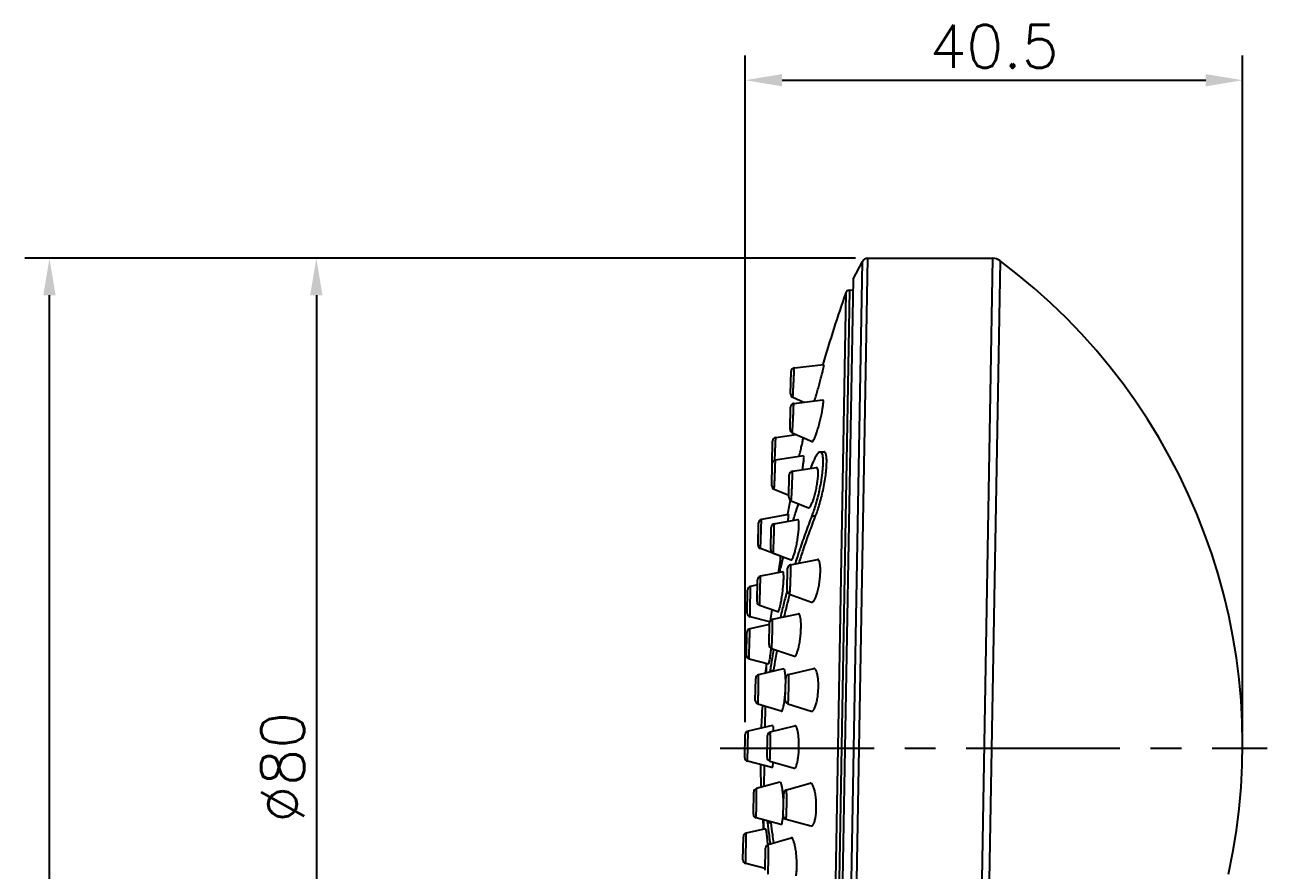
# Model space of a CAD drawing. Extents: x 513 to 810, y 1130 to 1550.
# Drawn here: x 613.5 to 714.5, y 1389 to 1457.7 of the extents above; entities that cross this region are included whole.
import ezdxf

# ---------------------------------------------------------------- set-up
doc = ezdxf.new("R2010")
doc.units = 0
doc.header["$LTSCALE"] = 10
doc.header["$MEASUREMENT"] = 0
doc.linetypes.add('CENTER', pattern=[2, 1.25, -0.25, 0.25, -0.25])
doc.layers.get('0').update_dxf_attribs({"color": 2, "linetype": 'CONTINUOUS'})
doc.layers.add('CL', color=1, linetype='CENTER')
doc.layers.add('D', color=2, linetype='CONTINUOUS')
doc.styles.add('GHS', font='ROMANS.shx', dxfattribs={"bigfont": 'GHS.shx'})

msp = doc.modelspace()

# ---------------------------------------------------------------- linework, layer by layer
at = {"color": 7, "linetype": 'Continuous'}
for p, q in [((680.1930076110098, 1359.395021708996), (681.573540361029, 1438.485690140091)), ((680.6240052108428, 1359.116448374189), (682.0139974760998, 1438.749052174516)), ((680.8223982216073, 1437.057223738445), (681.573540361029, 1438.485690140091)), ((682.0139974760998, 1438.749052174516), (692.1921331526255, 1438.749052178432)), ((690.8119108128001, 1359.676167388101), (692.1921331526255, 1438.749052178432)), ((692.7723148029957, 1438.55097348764), (691.4481456019962, 1362.689363438031)), ((680.8223982216073, 1437.057223738445), (679.492175798332, 1360.848832414021)), ((680.2346096718704, 1435.951791650592), (678.9433243433489, 1361.974104627186)), ((680.5228879823135, 1436.152313088409), (679.224428940714, 1361.763644570676)), ((680.8065165307694, 1436.147362335098), (680.5228879763088, 1436.1523130931)), ((676.0436692731287, 1429.838107891051), (676.0434349880541, 1429.852723559178)), ((676.044668291752, 1429.852861255428), (678.4507706496456, 1430.121494133603)), ((678.4582699293987, 1430.099606515829), (678.4524338538549, 1430.121679821529)), ((675.7448720506202, 1427.734506752488), (675.776733245598, 1429.559833230015)), ((675.6943153036812, 1424.838112527834), (675.7261107748648, 1426.659674082283)), ((675.920751457998, 1427.456110725909), (676.8125388332496, 1427.055774343061)), ((675.9897255192832, 1426.952364644991), (678.3534187453549, 1427.249429363674)), ((674.2470403985035, 1422.081315513132), (674.2785329693156, 1423.885523730855)), ((674.5354797222881, 1424.177189257972), (676.1969462665443, 1424.417860588777)), ((675.8738845237501, 1424.557919326079), (677.5031784511871, 1423.851562572598)), ((674.5021059138071, 1422.355364058046), (676.8010228707026, 1422.707496905189)), ((678.1438664678742, 1423.028260619791), (678.4554880668948, 1423.022821248823)), ((674.215274644378, 1420.261456444551), (674.2467338401766, 1422.063752866625)), ((675.8852887995267, 1421.435609738794), (677.8511508409333, 1421.735395932624)), ((675.5981365555726, 1419.328035912266), (675.6298356622383, 1421.144076434471)), ((674.4030192912114, 1419.977810207224), (675.6011134643495, 1419.498582870484)), ((675.784855994204, 1419.04485848399), (677.1958217443294, 1418.474186187555)), ((675.573949525362, 1417.930665376601), (673.3685475448906, 1417.523591856946)), ((675.582545860881, 1417.871303273313), (675.5739989461222, 1417.930674495591)), ((677.4619538116308, 1417.81378789976), (677.7719459345817, 1417.808376961095)), ((673.091434048175, 1415.433228287972), (673.1228631485021, 1417.233800104956)), ((673.368368090486, 1417.483143264499), (673.3683682045457, 1417.523558746055)), ((674.1247974620019, 1415.078022214269), (674.1561937094491, 1416.876712026825)), ((674.4044082844757, 1417.167073211612), (676.315231962667, 1417.505194922233)), ((675.0120913878509, 1414.51252229697), (673.287670187839, 1415.146514451208)), ((674.3189612698222, 1414.791932396933), (675.785919664439, 1414.242423917018)), ((675.4657395260097, 1411.743015090667), (675.4973424748368, 1413.553546603251)), ((675.7417150584306, 1413.843147563202), (677.9143896143994, 1414.255268680082)), ((673.010764542485, 1410.811675144231), (673.0421537956704, 1412.609964188014)), ((675.1099304048828, 1413.27089254599), (673.2826126930759, 1412.898857262641)), ((672.2144088121709, 1409.902962045871), (672.2472317666316, 1411.783387799923)), ((672.4466351349338, 1410.032641548759), (672.4822164540726, 1412.071032510878)), ((673.0348866718455, 1412.193631255852), (672.4822164540726, 1412.071032510878)), ((674.7033628284419, 1410.004583661843), (673.2118466593483, 1410.523090922748)), ((675.6625019258458, 1411.456010165777), (677.4495640469404, 1410.804088651406)), ((672.4392116966826, 1409.607291712224), (672.442613634955, 1409.80251659856)), ((674.040947919548, 1409.192834392858), (672.4392116966826, 1409.607291712224)), ((672.442613634955, 1409.80251659856), (672.4466351349338, 1410.032641548759)), ((674.2583810720546, 1409.402877198017), (676.373722111819, 1409.852980473154)), ((672.4109626020481, 1407.989001558005), (672.4221518624204, 1408.630060851523)), ((674.018428747107, 1408.984162690575), (672.4221518303325, 1408.630060847583)), ((673.9893723295011, 1407.319521879336), (674.020705619959, 1409.114604799025)), ((672.1543482258983, 1406.462093365188), (672.1871676033757, 1408.34231414601)), ((672.3791471213792, 1406.166321113456), (672.4085846673643, 1407.852965965656)), ((672.4085846673643, 1407.852965965656), (672.4109626020481, 1407.989001558005)), ((674.1934477573789, 1407.029998950797), (676.0452317565127, 1406.406126384818)), ((673.9402295636387, 1405.762383169603), (672.3791470986739, 1406.166321121525)), ((673.7539069266236, 1405.035900338868), (673.7671860241271, 1405.796659492239)), ((672.8710244048211, 1402.805968487983), (672.9023767073163, 1404.60214044276)), ((675.1613243185484, 1405.369077733932), (673.133406535906, 1404.889009507061)), ((674.069663320973, 1405.25011329208), (674.3711693072892, 1405.244850481012)), ((675.3100704376684, 1402.824738954658), (675.3416140008571, 1404.631868416626)), ((675.5732987987813, 1404.918763158867), (677.6217110087255, 1405.397706485343)), ((674.9667085490246, 1401.923743080202), (673.0811452759506, 1402.514358206671)), ((675.5188397783336, 1402.533674477776), (677.421717141124, 1401.927158426907)), ((673.6770603652444, 1400.633363820288), (673.7064742907223, 1402.318486350999)), ((674.2674813123472, 1400.764336803045), (672.2771498995751, 1400.322821919785)), ((674.0866526663135, 1400.245439322306), (676.0778340754423, 1400.7540308268)), ((672.0093430399827, 1398.154751626834), (672.0421635864936, 1400.035039551196)), ((672.234145296627, 1397.859081454954), (672.2771500480058, 1400.322821948867)), ((673.8296065549539, 1398.166546473882), (673.8609090288455, 1399.959864061306)), ((674.2078561977951, 1397.348373809128), (672.2341451510126, 1397.859081491361)), ((673.5929511462853, 1395.814750062966), (673.6223650717629, 1397.499872593677)), ((674.0452478046393, 1397.873265747211), (676.0174523190296, 1397.295497042648)), ((672.7096449548374, 1393.560545735248), (672.7409973681865, 1395.356724082262)), ((674.8659757621674, 1396.16521123299), (672.9611657085838, 1395.640820771509)), ((675.3967020509019, 1395.536442212303), (677.3195883099638, 1396.076179603647)), ((675.1463588897595, 1393.445710772316), (675.1779024818818, 1395.252841855565)), ((673.7063676724588, 1392.36479188396), (672.1321412890682, 1392.015581509527)), ((674.9404505539442, 1392.715243555243), (672.9305195050874, 1393.2657934019)), ((673.5322394128805, 1392.336576921728), (673.545518510384, 1393.097336075097)), ((673.853749662472, 1392.874929910012), (674.1552559034271, 1392.869667103067)), ((675.3678932815749, 1393.150905175035), (677.3983367766837, 1392.600766670098)), ((671.8643415918923, 1389.847624560683), (671.8971606322993, 1391.727825936238)), ((672.089136570022, 1389.55184358189), (672.132141278372, 1392.015581508213)), ((673.9152012075292, 1391.089113254605), (675.7876281964691, 1391.64797890964)), ((673.669809832515, 1389.011798537978), (673.7011433747452, 1390.806896075276)), ((673.6720868259829, 1389.142247224436), (672.0891365867226, 1389.551843578512))]:
    msp.add_line(p, q, dxfattribs=at)
for centre, radius, start, end in [((682.0139974801946, 1438.249052174823), 0.50000000076, 90.00000000149815, 151.7528445892971), ((692.1746807478951, 1437.74920447921), 1.00000000152, 53.29936339559759, 88.99999999999824), ((663.4733052382753, 1399.244248055867), 49.02499999908001, 347.574384352493, 53.29936339559759), ((790.1444386424487, 1397.340430489242), 116.49466818876, 160.6436070401154, 163.6519246814982), ((680.51765225489, 1435.852358783333), 0.30000000198, 88.99999999999824, 160.6436249764933), ((676.0766871309311, 1429.554573288275), 0.30000000198, 96.3707623266044, 178.9999999872032), ((676.0448260189974, 1427.729251484128), 0.30000000198, 179.0000000158943, 245.8242778244079), ((676.0260673930056, 1426.654570679137), 0.30000000198, 97.16261688370986, 178.9999999958027), ((675.9942667115465, 1424.832710768692), 0.30000000198, 179.0000000046889, 246.5608319472139), ((674.5784864076657, 1423.880238116586), 0.30000000198, 98.24070659260059, 178.990470189008), ((674.5466912232062, 1422.0586934152), 0.30000000198, 98.70882910920359, 178.999999992389), ((675.9297914959534, 1421.1389280892), 0.30000000198, 98.67036450571094, 178.9999999966887), ((674.5152257786797, 1420.256038963113), 0.30000000198, 179.0000000083893, 248.1990955299078), ((790.1444386424487, 1397.340430489242), 116.49466818876, 169.2445214524963, 169.8118295526835), ((675.8980887035223, 1419.322676538356), 0.30000000198, 179.0000000015096, 247.9793441259084), ((673.4228171125601, 1417.228544694922), 0.30000000198, 100.4578437804031, 178.999999996402), ((674.4561496233919, 1416.871568289443), 0.30000000198, 100.0344243198007, 178.9999999990862), ((673.3913887896997, 1415.428017080918), 0.30000000198, 179.0000000003109, 249.814032098812), ((674.4247495967979, 1415.072662019022), 0.30000000198, 179.0000000009885, 249.4644046934195), ((790.1444386424487, 1397.340430489242), 116.49466818876, 171.4998697716881, 172.1778094305957), ((675.7972972887094, 1413.548340068263), 0.30000000198, 100.7396472976031, 178.999999994604), ((673.3421095474719, 1412.604811381218), 0.30000000198, 101.5087647968945, 178.999999999894), ((672.5471860717066, 1411.778152072499), 0.30000000198, 102.5073823482848, 178.9999999999983), ((675.7656925433043, 1411.737705272779), 0.30000000198, 179.0000000046107, 249.9574613601932), ((673.3107170438539, 1410.806336236174), 0.30000000198, 178.9999999999983, 250.8311513969943), ((672.5143631219375, 1409.897726324452), 0.30000000198, 178.9999999999983, 255.4926177630992), ((672.4871236986314, 1408.337180913552), 0.30000000198, 102.5078213537088, 178.9999999999983), ((674.3206604067664, 1409.109396273838), 0.30000000198, 102.0116000213053, 178.9999999990862), ((672.454300744171, 1406.4567551595), 0.30000000198, 178.9999999999983, 255.4921786462978), ((674.2893265513358, 1407.31428108222), 0.30000000198, 179.000000001197, 251.3794760442084), ((738.2904093892503, 1397.938310647078), 64.99999999973998, 173.0560872552009, 173.7373603570901), ((674.0649855202405, 1405.76039018919), 0.30000000198, 169.3694679301911, 173.0560872552009), ((673.202332917745, 1404.597013744213), 0.30000000198, 103.3194605523943, 178.999999999894), ((675.6415683029268, 1404.626632536832), 0.30000000198, 103.159000401892, 178.9999999948906), ((673.1709766653034, 1402.800615050512), 0.30000000198, 179.0000000001025, 252.6074909682964), ((675.6100243695978, 1402.819481684091), 0.30000000198, 179.0000000030993, 252.3203342147089), ((738.2904093892503, 1397.938310647078), 64.99999999973998, 176.08041247301, 177.6761304993078), ((672.3421202995187, 1400.029941653462), 0.30000000198, 102.5075345091954, 178.9999999999983), ((674.1608653533235, 1399.954743994248), 0.30000000198, 104.3294177554031, 178.9999999993989), ((672.3092973437447, 1398.149515910106), 0.30000000198, 178.9999999999983, 255.4924654907951), ((738.2904093892503, 1397.938310647078), 64.99999999973998, 180.3248453897109, 181.9190089931106), ((674.1295588449457, 1398.161195227768), 0.30000000198, 179.0000000003109, 253.6716341042914), ((673.040953814228, 1395.351611027618), 0.30000000198, 105.3917201326856, 178.9999999997115), ((675.4778571136833, 1395.247624468128), 0.30000000198, 105.6776629074897, 178.9999999973141), ((673.009597291797, 1393.555197024637), 0.30000000198, 179.0000000003109, 254.6802695439887), ((675.4463132175606, 1393.440475965119), 0.30000000198, 179.0000000010927, 254.8388464284986), ((738.2904093892503, 1397.938310647078), 64.99999999973998, 184.2627914851032, 184.9439127448034), ((672.1971168990926, 1391.722702404068), 0.30000000198, 102.5085532874022, 178.9999999999983), ((674.0010978177193, 1390.80166780199), 0.30000000198, 106.6201990370934, 178.9999999973923), ((672.1642939446322, 1389.842276650016), 0.30000000198, 178.9999999999983, 255.4914467125925)]:
    msp.add_arc(centre, radius, start, end, dxfattribs=at)
for points in [[(676.0318069056209, 1429.547708157099), (676.0319485173143, 1429.550816469497), (676.0402142616153, 1429.738250017089), (676.0436692731289, 1429.838107891051)], [(677.6859287186685, 1427.163208827453), (677.7337062245517, 1427.328948682756), (677.8444728684608, 1427.692730747863), (677.9663382122515, 1428.111688347871), (678.0913957277987, 1428.559406268575), (678.2094842310573, 1429.000054314551), (678.3109875757832, 1429.397733502585), (678.3892182701279, 1429.725879869903)], [(678.3892182701279, 1429.725879869903), (678.4400330007429, 1429.967616313307)], [(678.4400330007429, 1429.967616313307), (678.4582699293987, 1430.099606515829)], [(675.9696402097793, 1428.300385421738), (675.9870074442565, 1428.637851761204), (676.004119729899, 1428.976798330363), (676.0107896657357, 1429.111176834689)], [(676.0107896657357, 1429.111176834689), (676.0195481918806, 1429.289693338795), (676.0313039238208, 1429.536702848144)], [(676.0313039238208, 1429.536702848144), (676.0318069056209, 1429.547708157099)], [(675.9219271128118, 1427.463121237349), (675.929272005425, 1427.556315001979), (675.939611076748, 1427.736664798051)], [(675.939611076748, 1427.736664798051), (675.9534192152105, 1427.99168165629), (675.9696402097793, 1428.300385421738)], [(675.9834016124857, 1426.552877575265), (675.9859257259277, 1426.628062142256), (675.9910370240154, 1426.822808410853)], [(675.9910370240154, 1426.822808410853), (675.9912265873859, 1426.931816149722), (675.9864782607767, 1426.946219061298), (675.9849042810572, 1426.948771856329)], [(677.6778127171801, 1424.092532322399), (677.7871610467378, 1424.364344789424), (677.9079677211894, 1424.720093589037), (678.032585700309, 1425.139527399058), (678.1507914866575, 1425.589831836175), (678.2534987429033, 1426.036680002677), (678.3332570871144, 1426.44712550956), (678.3849802274694, 1426.794369166437)], [(678.4052308585622, 1427.059030026013), (678.3922258396187, 1427.209359701575), (678.3529408948609, 1427.246335252244)], [(678.3849802274694, 1426.794369166437), (678.4051190261603, 1427.054593143823)], [(678.4051190261603, 1427.054593143823), (678.4052308585622, 1427.059030026013)], [(675.9333567424774, 1425.433465183797), (675.9470365846914, 1425.706507377517), (675.9629360909314, 1426.046388371052), (675.9699334871966, 1426.207013159295)], [(675.9699334871966, 1426.207013159295), (675.9762964187237, 1426.362509649955), (675.9834016124857, 1426.552877575265)], [(675.8785590836947, 1424.560707112766), (675.8856564111152, 1424.645603895079), (675.8980223263416, 1424.817996017097), (675.8987438479696, 1424.82562194058)], [(675.8987438479696, 1424.82562194058), (675.9131910127562, 1425.066413087001)], [(675.9131910127562, 1425.066413087001), (675.9299804312423, 1425.370776295913), (675.9333567424774, 1425.433465183797)], [(674.5028874850464, 1423.430694542078), (674.50510393596, 1423.481849600071), (674.5175101095499, 1423.767150878354), (674.5222118340714, 1423.874871878094)], [(674.5222118340714, 1423.874871878094), (674.5272159683971, 1423.989188523072)], [(674.5272159683971, 1423.989188523072), (674.5333729648369, 1424.12931191822), (674.5354797222881, 1424.177189257972)], [(676.474558479812, 1422.780666053875), (676.5189588824137, 1422.978750420662), (676.6108004954726, 1423.388368343248), (676.6938590737284, 1423.758680680176), (676.7644880021078, 1424.073479119459)], [(676.7644880021078, 1424.073479119459), (676.784597511647, 1424.163092652606)], [(677.5052230948113, 1423.856682621114), (677.5178244521885, 1423.850986636848), (677.5864674030461, 1423.918889933954), (677.6778127171801, 1424.092532322399)], [(674.4627035772071, 1422.49330959108), (674.4680147585714, 1422.618296411164)], [(674.4680147585714, 1422.618296411164), (674.4765403740432, 1422.818191724165), (674.4910617257026, 1423.156760419266), (674.5028874850464, 1423.430694542078)], [(676.445972189161, 1422.653113691926), (676.474558479812, 1422.780666053875)], [(676.8192040811173, 1422.69285752397), (676.8024895565416, 1422.695734526484)], [(676.8295720827352, 1422.573630320785), (676.8192040811173, 1422.69285752397)], [(677.6184647148502, 1422.262893133581), (677.7883667683527, 1422.633044946668), (677.9509767845748, 1422.891777814179), (678.094119873095, 1423.016838052061), (678.1469683056307, 1423.022774184068)], [(677.7719459345817, 1417.808376961095), (677.945499132026, 1418.277376464492), (678.1143951626343, 1418.822249902518), (678.2716176639149, 1419.419753626564), (678.410033104979, 1420.042400930882), (678.5253497598374, 1420.673013533648), (678.6117974131937, 1421.287930045305), (678.662154832818, 1421.841428931893), (678.6749596864461, 1422.273359544827), (678.6557636554094, 1422.616829368214), (678.6039976702773, 1422.865050392055), (678.5201875701721, 1423.00060781379), (678.4586127510547, 1423.017344870918)], [(678.1469683056307, 1423.022774184068), (678.208324403322, 1423.006093606037), (678.2919118262662, 1422.870613208161), (678.3435347162949, 1422.62251325592), (678.3626878208131, 1422.278869608666), (678.3497255982902, 1421.844068264637), (678.2990101596283, 1421.28787392992)], [(674.4563244490239, 1422.342716606164), (674.4569334248445, 1422.357111909802)], [(674.4569334248445, 1422.357111909802), (674.4627035772071, 1422.49330959108)], [(674.4786953835346, 1421.543456767181), (674.4811035141386, 1421.606832167162)], [(674.4811035141386, 1421.606832167162), (674.4898161225121, 1421.846553000324), (674.4945669641634, 1421.987947563697)], [(674.4945669641634, 1421.987947563697), (674.4966963820707, 1422.055632553712)], [(674.4966963820707, 1422.055632553712), (674.4978366850387, 1422.093439892833)], [(674.4978366850387, 1422.093439892833), (674.502105240344, 1422.265166492304)], [(674.502105240344, 1422.265166492304), (674.5022862441283, 1422.348430891886), (674.5018897762272, 1422.349471431331)], [(676.6950230894656, 1421.558888391947), (676.7062394504123, 1421.621848110128), (676.7710283980409, 1422.018651212608), (676.8131022283596, 1422.343314608562)], [(676.8131022283596, 1422.343314608562), (676.8273110408186, 1422.510500961255)], [(676.8273110408186, 1422.510500961255), (676.8295720827352, 1422.573630320785)], [(677.3891484652086, 1421.666988487509), (677.6184647148502, 1422.262893133581)], [(677.9706857436731, 1421.506989051107), (677.9302766728101, 1421.676564700617), (677.8623833740262, 1421.736142365438), (677.8516364914374, 1421.736252277808)], [(674.4253787190655, 1420.319049259647), (674.4371305136106, 1420.560402583268), (674.4512010561784, 1420.87314390513)], [(674.4512010561784, 1420.87314390513), (674.4654465093972, 1421.20987698221), (674.4786953835346, 1421.543456767181)], [(675.8522065807888, 1419.983458551608), (675.8601708492133, 1420.158969813453), (675.8739507761097, 1420.499131180553), (675.8803556856349, 1420.682607459107)], [(675.8803556856349, 1420.682607459107), (675.8844897651891, 1420.816799582499)], [(675.8909245385373, 1421.087367976384), (675.8927467324072, 1421.289906814012), (675.8898147411619, 1421.408366545264), (675.8823895056819, 1421.432338093956), (675.8818175497913, 1421.43313057711)], [(675.8844897651891, 1420.816799582499), (675.886128521257, 1420.875341299285)], [(675.886128521257, 1420.875341299285), (675.8909245385373, 1421.087367976384)], [(677.3931091061361, 1418.656860014718), (677.5064300792546, 1418.902312586729), (677.6237465711556, 1419.235401700621), (677.7354693311327, 1419.631157431082), (677.8331022380553, 1420.059840988099), (677.909553882927, 1420.489517210685), (677.9599462661452, 1420.891833532045)], [(678.2717678489541, 1421.071389312016), (678.2126439368262, 1420.673695801467), (678.0976143550429, 1420.04401080303), (677.9595842115918, 1419.422114481031), (677.8029046584606, 1418.825551294381), (677.634838112632, 1418.282157715471), (677.4619538116308, 1417.81378789976)], [(677.9599462661452, 1420.891833532045), (677.9766281534667, 1421.116531095891)], [(677.9808206812731, 1421.239159221058), (677.9706857436731, 1421.506989051107)], [(677.9766281534667, 1421.116531095891), (677.9808206812731, 1421.239159221058)], [(678.2878997137318, 1421.196005994748), (678.2717678489541, 1421.071389312016)], [(678.2990101596283, 1421.28787392992), (678.2878997137318, 1421.196005994748)], [(674.4032970089856, 1419.983262935789), (674.4139009354601, 1420.1033599794), (674.4243619255626, 1420.296717745551)], [(674.4243619255626, 1420.296717745551), (674.4253787190655, 1420.319049259647)], [(675.827955243404, 1419.525756261207), (675.8308636140737, 1419.578015624108)], [(675.8308636140737, 1419.578015624108), (675.8443813241752, 1419.825389526436), (675.8522065807888, 1419.983458551608)], [(675.788469714561, 1419.046835419288), (675.798572566503, 1419.120515146427), (675.8122641027951, 1419.284309906329), (675.8147806187799, 1419.313948148559)], [(675.8147806187799, 1419.313948148559), (675.827955243404, 1419.525756261207)], [(676.0032330457693, 1417.597943338042), (676.1189003546376, 1417.975831266413), (676.3814016183435, 1418.803234041398)], [(677.1954440982372, 1418.474791138577), (677.2060628247891, 1418.471308140252), (677.2909271763292, 1418.511248539801), (677.3931091061361, 1418.656860014718)], [(675.5377782484693, 1417.410187047738), (675.5700695277214, 1417.693285678631)], [(675.5700695277214, 1417.693285678631), (675.5732084239671, 1417.725069864357)], [(675.5732084239671, 1417.725069864357), (675.5825458608813, 1417.871303273313)], [(675.9567155452592, 1417.443489827819), (676.0032330457693, 1417.597943338042)], [(677.4619538116308, 1417.81378789976), (676.965852335665, 1416.486392397696), (676.473600580913, 1415.070635778549), (676.391256404133, 1414.822650656792)], [(676.4264762196103, 1413.974415083358), (676.7864736561835, 1415.081506586022), (677.2773683305077, 1416.488789135734), (677.7719459345817, 1417.808376961095)], [(673.3203732860838, 1415.967781571821), (673.3282532759374, 1416.193833247621), (673.3397087237254, 1416.531941820347), (673.3472960886868, 1416.762746394347)], [(673.3472960886868, 1416.762746394347), (673.350254128917, 1416.854540146167), (673.3590031280128, 1417.135283963959)], [(673.3590031280128, 1417.135283963959), (673.36082174987, 1417.196370780737)], [(673.36082174987, 1417.196370780737), (673.3652124593596, 1417.350438585424)], [(673.3652124593596, 1417.350438585424), (673.368368090486, 1417.483143264499)], [(674.3972599119356, 1416.411422223792), (674.4010888104974, 1416.550757905037)], [(674.4010888104974, 1416.550757905037), (674.4025793579367, 1416.609670227124)], [(674.407062756128, 1416.820186348859), (674.4093116612926, 1417.021918924717), (674.4076550196742, 1417.139894846032), (674.4022428070009, 1417.163879621992), (674.4015460424584, 1417.165087166815)], [(674.4025793579367, 1416.609670227124), (674.407062756128, 1416.820186348859)], [(675.5322498590976, 1417.366533077476), (675.5377782484693, 1417.410187047738)], [(675.9380473740712, 1414.426784200131), (676.0282862672436, 1414.671912022224), (676.1223309342818, 1415.005243841495), (676.2126468138572, 1415.40296031186), (676.2918728786976, 1415.833349550134), (676.3543310329335, 1416.264745873753), (676.3959301898942, 1416.668050788055)], [(676.4066570286191, 1417.282555948586), (676.37501880522, 1417.449749928658), (676.3210841050716, 1417.505812746966), (676.3155078871562, 1417.5059517631)], [(676.3959301898942, 1416.668050788055), (676.4100075273273, 1416.892363941979)], [(676.4138138562259, 1417.015665172032), (676.4066570286191, 1417.282555948586)], [(676.4100075273273, 1416.892363941979), (676.4138138562259, 1417.015665172032)], [(673.2975674760951, 1415.350654636674), (673.3063092244859, 1415.578514179361)], [(673.3063092244859, 1415.578514179361), (673.3168161667377, 1415.867340851726), (673.3203732860838, 1415.967781571821)], [(674.3561743066582, 1415.329119596224), (674.3669262667429, 1415.565654612958), (674.3731866584633, 1415.716080930715)], [(674.3731866584633, 1415.716080930715), (674.3801310595252, 1415.896708852765), (674.3918609487064, 1416.234704039686), (674.3972599119356, 1416.411422223792)], [(673.2880459989519, 1415.146479312317), (673.2912912538366, 1415.202638836622), (673.2975674760951, 1415.350654636674)], [(674.3218927789062, 1414.793565465857), (674.329585322314, 1414.866963798445), (674.3405845613079, 1415.029285717769), (674.3430967096924, 1415.066350321121)], [(674.3430967096924, 1415.066350321121), (674.3533727575809, 1415.268563948723)], [(674.3533727575809, 1415.268563948723), (674.3561743066582, 1415.329119596224)], [(675.0120395560491, 1414.512659704337), (675.012454623984, 1414.512440046247), (675.0240816642518, 1414.52751586378)], [(676.391256404133, 1414.822650656792), (676.0987384711316, 1413.912082594966)], [(674.8761169847967, 1413.322004922637), (674.9029565402122, 1413.440730836958), (675.1346386818955, 1414.422740996721), (675.148176613091, 1414.477942738662)], [(675.754893599915, 1413.555147303644), (675.7549223381659, 1413.680388978982), (675.7493121606938, 1413.808339458132), (675.7400291053495, 1413.841830146715)], [(675.7562403178315, 1413.469462001292), (675.754893599915, 1413.555147303644)], [(675.7856061227126, 1414.242509299994), (675.790797673674, 1414.241049792113), (675.8574123611238, 1414.281678913962), (675.9380473740712, 1414.426784200131)], [(678.1154961245797, 1413.971424818445), (678.0464002541898, 1414.170699065153), (677.9529818550614, 1414.25490975018), (677.9155140390619, 1414.253572108125)], [(678.1648691143205, 1413.290684999464), (678.1559158652094, 1413.671170398127), (678.1154961245797, 1413.971424818445)], [(673.2781160392587, 1412.34255611006), (673.2822819013127, 1412.551268757914)], [(673.2828452416186, 1412.606759022756), (673.2849725552337, 1412.753411490164), (673.2845851229215, 1412.871561002367), (673.2811584678311, 1412.895725038735), (673.2804916835119, 1412.89729863576)], [(673.2822819013127, 1412.551268757914), (673.2828452416186, 1412.606759022756)], [(674.8530819751024, 1413.219208284347), (674.8761169847967, 1413.322004922637)], [(675.1748981635083, 1413.053231767988), (675.1518510349651, 1413.2186726059), (675.1115586712908, 1413.271165812592), (675.1100571707339, 1413.271318427524)], [(675.1641333798295, 1412.436537016609), (675.1683669646782, 1412.506753290096)], [(675.1683669646782, 1412.506753290096), (675.175725845917, 1412.66262108413)], [(675.1791151543987, 1412.786065558174), (675.1748981635083, 1413.053231767988)], [(675.175725845917, 1412.66262108413), (675.1791151543987, 1412.786065558174)], [(675.7330006358907, 1412.483002756983), (675.734929839545, 1412.534627640331)], [(675.734929839545, 1412.534627640331), (675.7458356133734, 1412.873308538471), (675.7531315286878, 1413.193211452359)], [(675.7531315286878, 1413.193211452359), (675.7562403178315, 1413.469462001292)], [(677.667723153022, 1410.95649133569), (677.7893005417063, 1411.201730154439), (677.9055859206751, 1411.542014251221), (678.0076447246522, 1411.951712726802), (678.0880623591781, 1412.399929046069), (678.1416975726352, 1412.856715072461)], [(678.1416975726352, 1412.856715072461), (678.1624773145306, 1413.197527840711)], [(678.1624773145306, 1413.197527840711), (678.1648691143205, 1413.290684999464)], [(673.2531848021986, 1411.441228896772), (673.2590001853421, 1411.626606891153), (673.2687498226287, 1411.964674238692), (673.2731399390323, 1412.132553964739)], [(673.2731399390323, 1412.132553964739), (673.2767309912756, 1412.281337310451)], [(673.2767309912756, 1412.281337310451), (673.2781160392587, 1412.34255611006)], [(674.8125921751034, 1410.185876592214), (674.8802661091961, 1410.428892005619), (674.9516366805317, 1410.761901402732), (675.0210754077161, 1411.162547281423), (675.0823324338844, 1411.595890263219), (675.1311171108964, 1412.030603939586), (675.1514681892475, 1412.260075580919)], [(675.4049631103371, 1411.526499497572), (675.3239812393017, 1411.222324304015), (675.0613773241641, 1410.188955727898)], [(675.1514681892475, 1412.260075580919), (675.1641333798295, 1412.436537016609)], [(675.4637775883157, 1411.743549863058), (675.4049631103371, 1411.526499497572)], [(675.6645715336908, 1411.457222416417), (675.6648042876018, 1411.456943463808), (675.6767386253064, 1411.520064657362), (675.6909187539954, 1411.674941875665), (675.6948659642808, 1411.728059158266)], [(675.6948659642808, 1411.728059158266), (675.7062024183642, 1411.909127061771), (675.721311698863, 1412.203735987034)], [(675.721311698863, 1412.203735987034), (675.7222171436313, 1412.223611336662)], [(675.7222171436313, 1412.223611336662), (675.7239854523282, 1412.263198085721)], [(675.7239854523282, 1412.263198085721), (675.7330006358907, 1412.483002756983)], [(673.2139916694496, 1410.524426492309), (673.2193750921847, 1410.598061481541), (673.2276705340441, 1410.760191458374), (673.2298200510888, 1410.802588799238)], [(673.2298200510888, 1410.802588799238), (673.2375794275977, 1410.999133423841)], [(673.2375794275977, 1410.999133423841), (673.2400272644234, 1411.065987721359)], [(673.2400272644234, 1411.065987721359), (673.2483118944228, 1411.295823931744), (673.2531848021986, 1411.441228896772)], [(675.2274379860635, 1409.609951314175), (675.3711189548674, 1410.20751664982), (675.635275979095, 1411.242606924252), (675.6901062879681, 1411.448374010861)], [(677.4495189251511, 1410.804458880068), (677.5507988677007, 1410.823164443719), (677.667723153022, 1410.95649133569)], [(674.1333912772311, 1409.420828832886), (674.1436134334988, 1409.486712388654)], [(674.1436134334988, 1409.486712388654), (674.2535460773863, 1410.160633566744)], [(674.7032606744697, 1410.004451363605), (674.7043130745315, 1410.004284836416), (674.7530249150839, 1410.043624928259), (674.8125921751034, 1410.185876592214)], [(675.0613773241641, 1410.188955727898), (674.9066822523073, 1409.541639139894)], [(676.5524473128289, 1409.499329848469), (676.498503727162, 1409.727467700869), (676.4250023361597, 1409.842470820672), (676.3750434049816, 1409.847013325807)], [(676.588720138596, 1408.775231650094), (676.583226439702, 1409.174480714078), (676.5524473128289, 1409.499329848469)], [(674.1197994981828, 1409.330498158319), (674.1333912772311, 1409.420828832886)], [(674.2503551564919, 1408.073743461237), (674.257858317384, 1408.34508837984), (674.2648216318423, 1408.671197676231)], [(674.2691171135625, 1409.114281676937), (674.2689021583835, 1409.190750837854), (674.2657164136126, 1409.34228587011), (674.2593360776873, 1409.402138734088), (674.2592057259217, 1409.401994776383)], [(674.2648216318423, 1408.671197676231), (674.2686024146237, 1408.960693363962), (674.2691171135625, 1409.114281676937)], [(676.2828043365166, 1406.722062570661), (676.3761365551914, 1407.037891146472), (676.4585365608016, 1407.430965028397), (676.5240953206564, 1407.871869378138), (676.5685060848787, 1408.330413876401), (676.5869333434259, 1408.696444352022)], [(676.5869333434259, 1408.696444352022), (676.5887201492924, 1408.775231651408)], [(674.2245419008866, 1407.408461568025), (674.2368225300697, 1407.686570190701), (674.2418236419226, 1407.823006979953)], [(674.2418236419226, 1407.823006979953), (674.243272156966, 1407.863160394747)], [(674.243272156966, 1407.863160394747), (674.2482631618636, 1408.007993048411)], [(674.2482631618636, 1408.007993048411), (674.2503551564919, 1408.073743461237)], [(674.0075566459802, 1405.932410800321), (674.0528989451623, 1406.168980206407), (674.1020049103299, 1406.500184087552)], [(674.3662976805053, 1406.971518244371), (674.2338965606045, 1406.240094208177), (674.069663320973, 1405.25011329208)], [(674.1020049103299, 1406.500184087552), (674.1124510473999, 1406.58340642047)], [(674.1124510473999, 1406.58340642047), (674.1509667497226, 1406.905628622417), (674.1646727463519, 1407.03283061746)], [(674.1928042544587, 1407.030676242743), (674.2016005495536, 1407.066899963668), (674.2124702601013, 1407.196265777727)], [(674.2124702601013, 1407.196265777727), (674.2245419008866, 1407.408461568025)], [(674.3711693072892, 1405.244850481012), (674.5367775517905, 1406.240493423082), (674.6514975998521, 1406.875379579992)], [(676.0460657089243, 1406.411885753871), (676.0941742040113, 1406.410017395662), (676.1862405649827, 1406.5084993315), (676.2828043365166, 1406.722062570661)], [(673.773761563235, 1405.040965290703), (673.7761685374908, 1405.264105458998), (673.789013628967, 1405.695995786705)], [(673.789013628967, 1405.695995786705), (673.7920316866712, 1405.769605902754)], [(673.7920316866712, 1405.769605902754), (673.7933510124981, 1405.800228809034)], [(673.9396361562187, 1405.763618952646), (673.9688172596902, 1405.797910177457), (674.0075566459802, 1405.932410800321)], [(673.1348716807572, 1404.112523710465), (673.1377502114849, 1404.319049250302), (673.1398487207837, 1404.579618653103)], [(673.1398487207837, 1404.579618653103), (673.139317107843, 1404.769639606069), (673.1364744392883, 1404.872782341932)], [(674.069663320973, 1405.25011329208), (674.0469220068603, 1405.104299911009)], [(674.3609028039027, 1405.179161687526), (674.3711693072892, 1405.244850481012)], [(675.2803615786963, 1405.153035828512), (675.2266608413511, 1405.321820028335), (675.1613260021604, 1405.369147008958)], [(675.318995795637, 1404.876396541469), (675.2803615786963, 1405.153035828512)], [(675.3399910427779, 1404.512072469576), (675.318995795637, 1404.876396541469)], [(675.59241481858, 1404.636454262049), (675.590991786933, 1404.738171504607), (675.5834181429325, 1404.875178309457), (675.5731752893048, 1404.918571433446)], [(675.5941634410503, 1404.140611162775), (675.5950695675967, 1404.235995851791), (675.5950053832498, 1404.518752901145), (675.59241481858, 1404.636454262049)], [(677.7985423729883, 1405.28673549277), (677.7946286121573, 1405.293137415541), (677.686150536668, 1405.394244287968), (677.6225574594027, 1405.394218213184)], [(678.0012874479778, 1403.919097463377), (677.9930535178501, 1404.367853971016), (677.9527140457537, 1404.767208191456), (677.885055387489, 1405.079839229139), (677.7985423729883, 1405.28673549277)], [(673.1182207418794, 1403.340870470149), (673.1213871200503, 1403.465078439972)], [(673.1213871200503, 1403.465078439972), (673.1247976721916, 1403.602161808519)], [(673.1247976721916, 1403.602161808519), (673.1264924577383, 1403.674179060684)], [(673.1264924577383, 1403.674179060684), (673.1331762472355, 1404.009011536192)], [(673.1331762472355, 1404.009011536192), (673.1348716807572, 1404.112523710465)], [(675.2502619887482, 1402.831616826483), (675.2914778069282, 1403.193082545686), (675.3221213077218, 1403.585588765578)], [(675.5756198286031, 1403.325697514371), (675.5835357182671, 1403.575153937284)], [(675.5835357182671, 1403.575153937284), (675.5860106133857, 1403.669073059277)], [(675.5860106133857, 1403.669073059277), (675.5911461205317, 1403.91307389106)], [(675.5911461205317, 1403.91307389106), (675.5941634410503, 1404.140611162775)], [(677.6295842752374, 1402.051591167972), (677.7439679189974, 1402.282925417048), (677.8446134592264, 1402.611657675171), (677.924205945937, 1403.012601350952), (677.9776535190913, 1403.458637584735), (678.0006242906154, 1403.885805529556)], [(678.0006242906154, 1403.885805529556), (678.0012874479778, 1403.919097463377)], [(673.0782755160615, 1402.530552309415), (673.0785591601636, 1402.530721608823), (673.0911470825881, 1402.610028653965), (673.0997685909604, 1402.78578076438), (673.0999931927468, 1402.797473051865)], [(673.0999931927468, 1402.797473051865), (673.1090521899241, 1403.036090299298), (673.1182207418794, 1403.340870470149)], [(675.1366957551218, 1402.223996591699), (675.1953648722706, 1402.486637418709), (675.2122779346951, 1402.582819219488)], [(675.2122779346951, 1402.582819219488), (675.2477369974895, 1402.813168612)], [(675.2477369974895, 1402.813168612), (675.2502619887482, 1402.831616826483)], [(675.5192964641994, 1402.534089915388), (675.5198810378258, 1402.533699532058), (675.5322851074106, 1402.586826620779), (675.5460259163701, 1402.732621416622), (675.5599512750243, 1402.959403834563), (675.5728420022792, 1403.248621896623), (675.5756198286031, 1403.325697514371)], [(674.9667418689749, 1401.928551997534), (675.0092851490576, 1401.935158937876), (675.0732858780141, 1402.034603368184), (675.1366957551218, 1402.223996591699)], [(677.4219559410753, 1401.929916578289), (677.510250061599, 1401.934863980515), (677.6295842752374, 1402.051591167972)], [(674.3458316895974, 1400.573920538237), (674.3053861143339, 1400.728404387931), (674.2664019430031, 1400.76080945989)], [(674.3772572375185, 1400.319668996872), (674.3458316895974, 1400.573920538237)], [(676.2627434410649, 1400.539149914369), (676.1778631169359, 1400.707733215284), (676.0858269559376, 1400.755619067159), (676.0776566297222, 1400.754469993997)], [(676.4184120985499, 1399.018290380049), (676.4139383492268, 1399.475199107196), (676.3849447002194, 1399.899709194947), (676.3334348842593, 1400.262749767933), (676.2627434410649, 1400.539149914369)], [(674.1018634347442, 1399.955154759785), (674.097632195557, 1400.13812957207), (674.0909293840193, 1400.233363784797), (674.0906377415965, 1400.233330233915)], [(674.0970367779498, 1399.058810136586), (674.1015802000429, 1399.391997323651)], [(674.1015802000429, 1399.391997323651), (674.1022170684425, 1399.466291425037)], [(674.1022170684425, 1399.466291425037), (674.1032251845695, 1399.699123389345), (674.1018634347442, 1399.955154759785)], [(674.0705873494096, 1398.162963088622), (674.0808842920355, 1398.418863919732), (674.089950760675, 1398.725670778591)], [(674.089950760675, 1398.725670778591), (674.0970367779498, 1399.058810136586)], [(676.2077845744182, 1397.498744154736), (676.2874877369586, 1397.766355333869), (676.3520728532303, 1398.123247090542), (676.39741579871, 1398.553937812969), (676.4184120985499, 1399.018290380049)], [(674.0415971195814, 1397.885477025223), (674.0599702721829, 1397.980159150488), (674.0705873494096, 1398.162963088622)], [(674.2067167157129, 1397.352489722934), (674.2467292470974, 1397.382438745163), (674.2934685074997, 1397.539103406147)], [(674.2934685074997, 1397.539103406147), (674.3328965008152, 1397.788987247205)], [(676.0172880177008, 1397.295071177518), (676.0237510673396, 1397.293940724093), (676.1171193335308, 1397.336109249175), (676.2077845744182, 1397.498744154736)], [(672.9703906372224, 1395.357219831887), (672.9703108266501, 1395.368865850158), (672.9678266122728, 1395.544858104114), (672.9636139543882, 1395.632401297291), (672.9632471288678, 1395.632600012575)], [(672.9693771028603, 1394.8133060264), (672.9708521014791, 1395.118286144595), (672.9703906372224, 1395.357219831887)], [(674.9975266134118, 1395.966715052295), (674.9313002638191, 1396.125408089596), (674.8659649223343, 1396.165086102398)], [(675.0906538560539, 1395.493812602535), (675.0586260263492, 1395.695112225924), (674.9975266134118, 1395.966715052295)], [(675.1089604783051, 1395.333473260153), (675.0906538560539, 1395.493812602535)], [(675.1175491755953, 1395.247731832417), (675.1089604783051, 1395.333473260153)], [(675.4190453163037, 1395.259217557434), (675.4169236008263, 1395.336712286665), (675.4082815871768, 1395.482852662727), (675.3977413653831, 1395.536380799604), (675.3971496896561, 1395.536016840474)], [(677.5230288009143, 1395.944499040349), (677.4078048940412, 1396.065385302449), (677.319730881268, 1396.073408851687)], [(677.8297866220018, 1394.098521868285), (677.821739213965, 1394.526202873579), (677.7838920116137, 1394.973838146628), (677.7183591561036, 1395.377237364051), (677.629266442355, 1395.709266254685), (677.5230288009143, 1395.944499040349)], [(672.9622961757111, 1394.221989745635), (672.9660111466064, 1394.480124642205)], [(672.9660111466064, 1394.480124642205), (672.9668743558359, 1394.552154442042)], [(672.9668743558359, 1394.552154442042), (672.9683111180584, 1394.68927290546)], [(672.9683111180584, 1394.68927290546), (672.9693771028603, 1394.8133060264)], [(675.1634165875248, 1394.492030742995), (675.1450129287368, 1394.908924423363), (675.1175491755953, 1395.247731832417)], [(675.4258044124672, 1394.742922216573), (675.425717627618, 1394.820263685568), (675.422925944353, 1395.109685586772), (675.4190453163037, 1395.259217557434)], [(675.4208245930549, 1394.155359808098), (675.424208226651, 1394.399392110103)], [(675.424208226651, 1394.399392110103), (675.4250109918853, 1394.493346261558)], [(675.4250109918853, 1394.493346261558), (675.4258044124672, 1394.742922216573)], [(672.9285566023427, 1393.274175139065), (672.9405884046323, 1393.384806696632), (672.9473623979693, 1393.551473916829)], [(672.9473623979693, 1393.551473916829), (672.9477502206482, 1393.57462062435)], [(672.9477502206482, 1393.57462062435), (672.9547533964273, 1393.835254556168), (672.9610038641974, 1394.145262517016)], [(672.9610038641974, 1394.145262517016), (672.9622961757111, 1394.221989745635)], [(675.1152255808083, 1393.20216090295), (675.1489171380342, 1393.565481614225)], [(675.3677726508945, 1393.151098925516), (675.3795309624222, 1393.194132043633), (675.3918846309182, 1393.330871875921), (675.3968491483583, 1393.432380093267)], [(675.3968491483583, 1393.432380093267), (675.4035535456376, 1393.550092276628)], [(675.4035535456376, 1393.550092276628), (675.4134771297811, 1393.832503699476), (675.4158986706741, 1393.92785647183)], [(675.4158986706741, 1393.92785647183), (675.4208245930549, 1394.155359808098)], [(677.5794260864616, 1392.706249473214), (677.6744907331502, 1392.914803573519), (677.7523457479817, 1393.225718302215), (677.8056308839332, 1393.619572609972), (677.8292875024101, 1394.065227183288)], [(677.8292875024101, 1394.065227183288), (677.8297866220018, 1394.098521868285)], [(673.5574879942546, 1392.410222694727), (673.5597226170116, 1392.879922499688), (673.5631221591625, 1393.091643103195)], [(673.5577187131805, 1392.362464106406), (673.5574879942546, 1392.410222694727)], [(673.5579273648618, 1392.332026179293), (673.5577187131805, 1392.362464106406)], [(673.8047915194065, 1391.95445814453), (673.7677574719573, 1392.192355149021), (673.7337557195551, 1392.328152705561), (673.7057571872228, 1392.363621305875)], [(673.8357469120574, 1393.018788234738), (673.853749662472, 1392.874929910012)], [(673.853749662472, 1392.874929910012), (673.9834878110319, 1391.878708132358), (674.0905124865251, 1391.141683148863)], [(674.1552559034271, 1392.869667103067), (674.1476452167008, 1392.932828817638)], [(674.3788938799044, 1391.227791861244), (674.2842175690523, 1391.881771524896), (674.1552559034271, 1392.869667103067)], [(674.9404497618812, 1392.715167240197), (675.0074402994799, 1392.760265411823), (675.066973898091, 1392.927075717197)], [(675.066973898091, 1392.927075717197), (675.1152255808083, 1393.20216090295)], [(677.3993034454847, 1392.604298100661), (677.4639996110718, 1392.602340192999), (677.5761266343359, 1392.701198350348), (677.5794260864616, 1392.706249473214)], [(673.8422819393988, 1391.621997100738), (673.8047915194065, 1391.95445814453)], [(673.8475847549344, 1391.563352384477), (673.8422819393988, 1391.621997100738)], [(673.8770552548815, 1391.21527419171), (673.8475847549344, 1391.563352384477)], [(676.0140664314811, 1391.323827465248), (675.9249806681032, 1391.540741246956), (675.8363699329807, 1391.642399052499), (675.7882634634793, 1391.642185789935)], [(676.2490679720804, 1389.340150739906), (676.2434266419821, 1389.706590116869), (676.2150487774336, 1390.1663785865), (676.1649317987567, 1390.609214440344), (676.096321835169, 1391.004862883182), (676.0140664314811, 1391.323827465248)], [(673.88634323676, 1391.087260510622), (673.8770552548815, 1391.21527419171)], [(673.9284038838994, 1390.922284330137), (673.9220580086003, 1391.051950659514), (673.9145322483928, 1391.08845728471)], [(673.933061010634, 1390.709852278379), (673.9284038838994, 1390.922284330137)], [(673.9358666019202, 1390.294900532209), (673.9356290246119, 1390.431592049835), (673.933061010634, 1390.709852278379)], [(673.935913019915, 1390.254721029751), (673.9358666019202, 1390.294900532209)], [(673.8981417468847, 1388.716267213059), (673.8982658688528, 1388.716120012791), (673.9067332714119, 1388.775769305663), (673.9152062269786, 1388.927174043846), (673.9229285378217, 1389.156974009829), (673.9292519347532, 1389.446422598255)], [(673.9292519347532, 1389.446422598255), (673.9310781588897, 1389.56070398424)], [(673.9310781588897, 1389.56070398424), (673.933672649156, 1389.772579940262), (673.9356422957762, 1390.044019468208)], [(673.9356422957762, 1390.044019468208), (673.9358468921157, 1390.11002731584)], [(673.9358468921157, 1390.11002731584), (673.935913019915, 1390.254721029751)], [(676.1866438286293, 1388.53928154707), (676.2286963824993, 1388.862725972793), (676.2481040478078, 1389.26134910869)], [(676.2481040478078, 1389.26134910869), (676.2490679720804, 1389.340150739906)]]:
    msp.add_spline(points, degree=3, dxfattribs=at)
at = {"color": 2, "linetype": 'Continuous'}
msp.add_spline([(673.8686596108066, 1395.890753731798), (673.8695147695585, 1395.943436474884)], degree=3, dxfattribs=at)
at = {"layer": 'CL'}
msp.add_line((670.0226184003088, 1398.9327502754), (714.497354411571, 1398.9327502754), dxfattribs=at)
at = {"layer": 'D'}
for p, q in [((672.0421635864936, 1401.035039551196), (672.0421635864936, 1455.229532529414)), ((712.4983052373555, 1400.244248055867), (712.4983052373555, 1455.229532529414)), ((675.0421635864936, 1453.229532529414), (709.4983052373555, 1453.229532529414)), ((681.0139974801946, 1438.749052175583), (613.461074292878, 1438.749052175583)), ((681.0139974801946, 1438.749052175583), (635.1694608979233, 1438.749052175583)), ((615.461074292878, 1230.053465279429), (615.461074292878, 1435.749052175583)), ((637.1694608979233, 1435.749052175583), (637.1694608979233, 1362.116448375217))]:
    msp.add_line(p, q, dxfattribs=at)
for points in [[(675.0421635864936, 1453.729532529414), (675.0421635864936, 1452.729532529414), (672.0421635864936, 1453.229532529414)], [(709.4983052373555, 1453.729532529414), (709.4983052373555, 1452.729532529414), (712.4983052373555, 1453.229532529414)], [(615.961074292878, 1435.749052175583), (614.961074292878, 1435.749052175583), (615.461074292878, 1438.749052175583)], [(637.6694608979233, 1435.749052175583), (636.6694608979233, 1435.749052175583), (637.1694608979233, 1438.749052175583)]]:
    msp.add_solid(points, dxfattribs=at)

# ---------------------------------------------------------------- texts
at = {"layer": 'D', "insert": (692.2904937461162, 1455.979532529414), "char_height": 3.5, "attachment_point": 5, "style": 'GHS'}
msp.add_mtext('\\A1;40.5', dxfattribs=at)
at = {"layer": 'D', "insert": (634.4194608979232, 1397.374355503991), "char_height": 3.5, "attachment_point": 5, "rotation": 89.99999999999999, "style": 'GHS'}
msp.add_mtext('\\A1;%%C80', dxfattribs=at)

doc.saveas('drawing.dxf')
